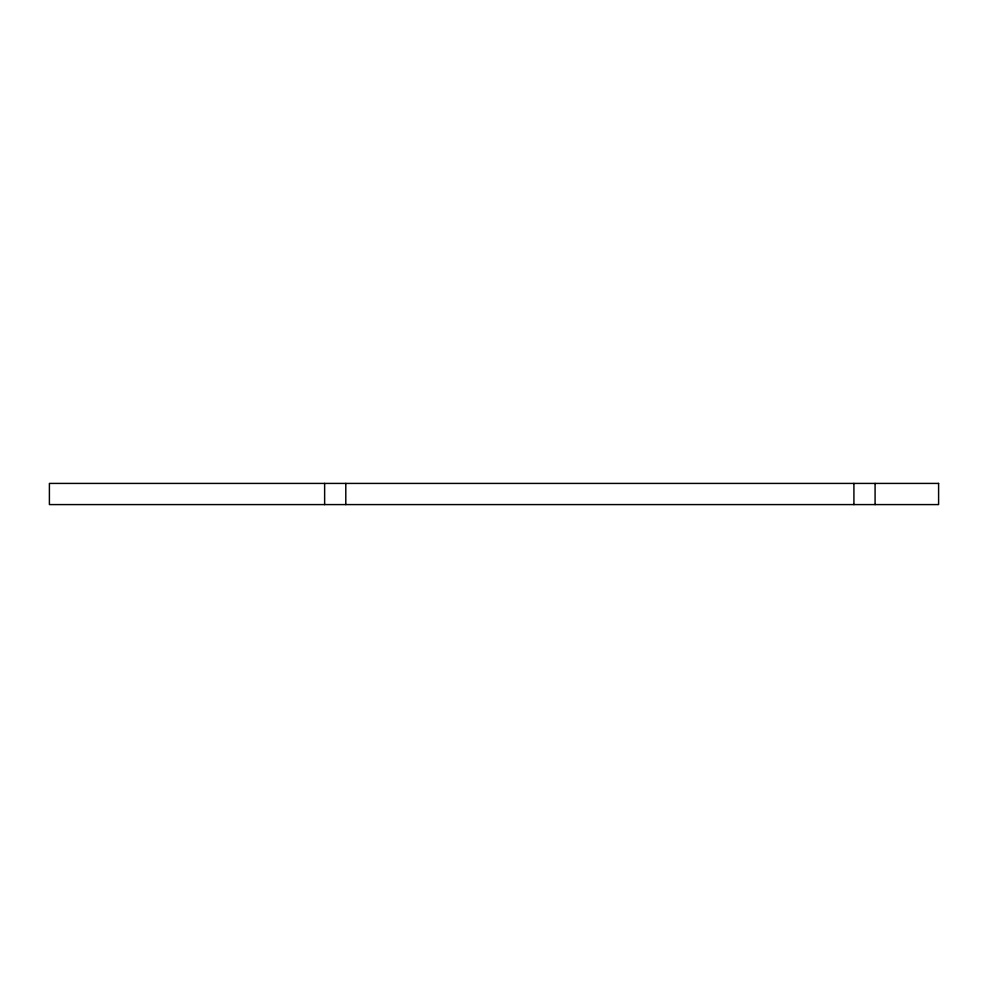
<?xml version="1.0" encoding="UTF-8"?>
<svg xmlns="http://www.w3.org/2000/svg" width="988" height="988" viewBox="0 0 988 988"><rect width="100%" height="100%" fill="white"/><g stroke="black" fill="none" stroke-linecap="round" stroke-linejoin="round"><path stroke-width="1.48" d="M875.084 483.416L875.084 504.584M853.916 483.416L853.916 504.584M345.8 483.416L345.8 504.584M324.632 483.416L324.632 504.584M938.6 483.416L49.4 483.416L49.4 504.584L938.6 504.584L938.6 483.416"/></g></svg>
